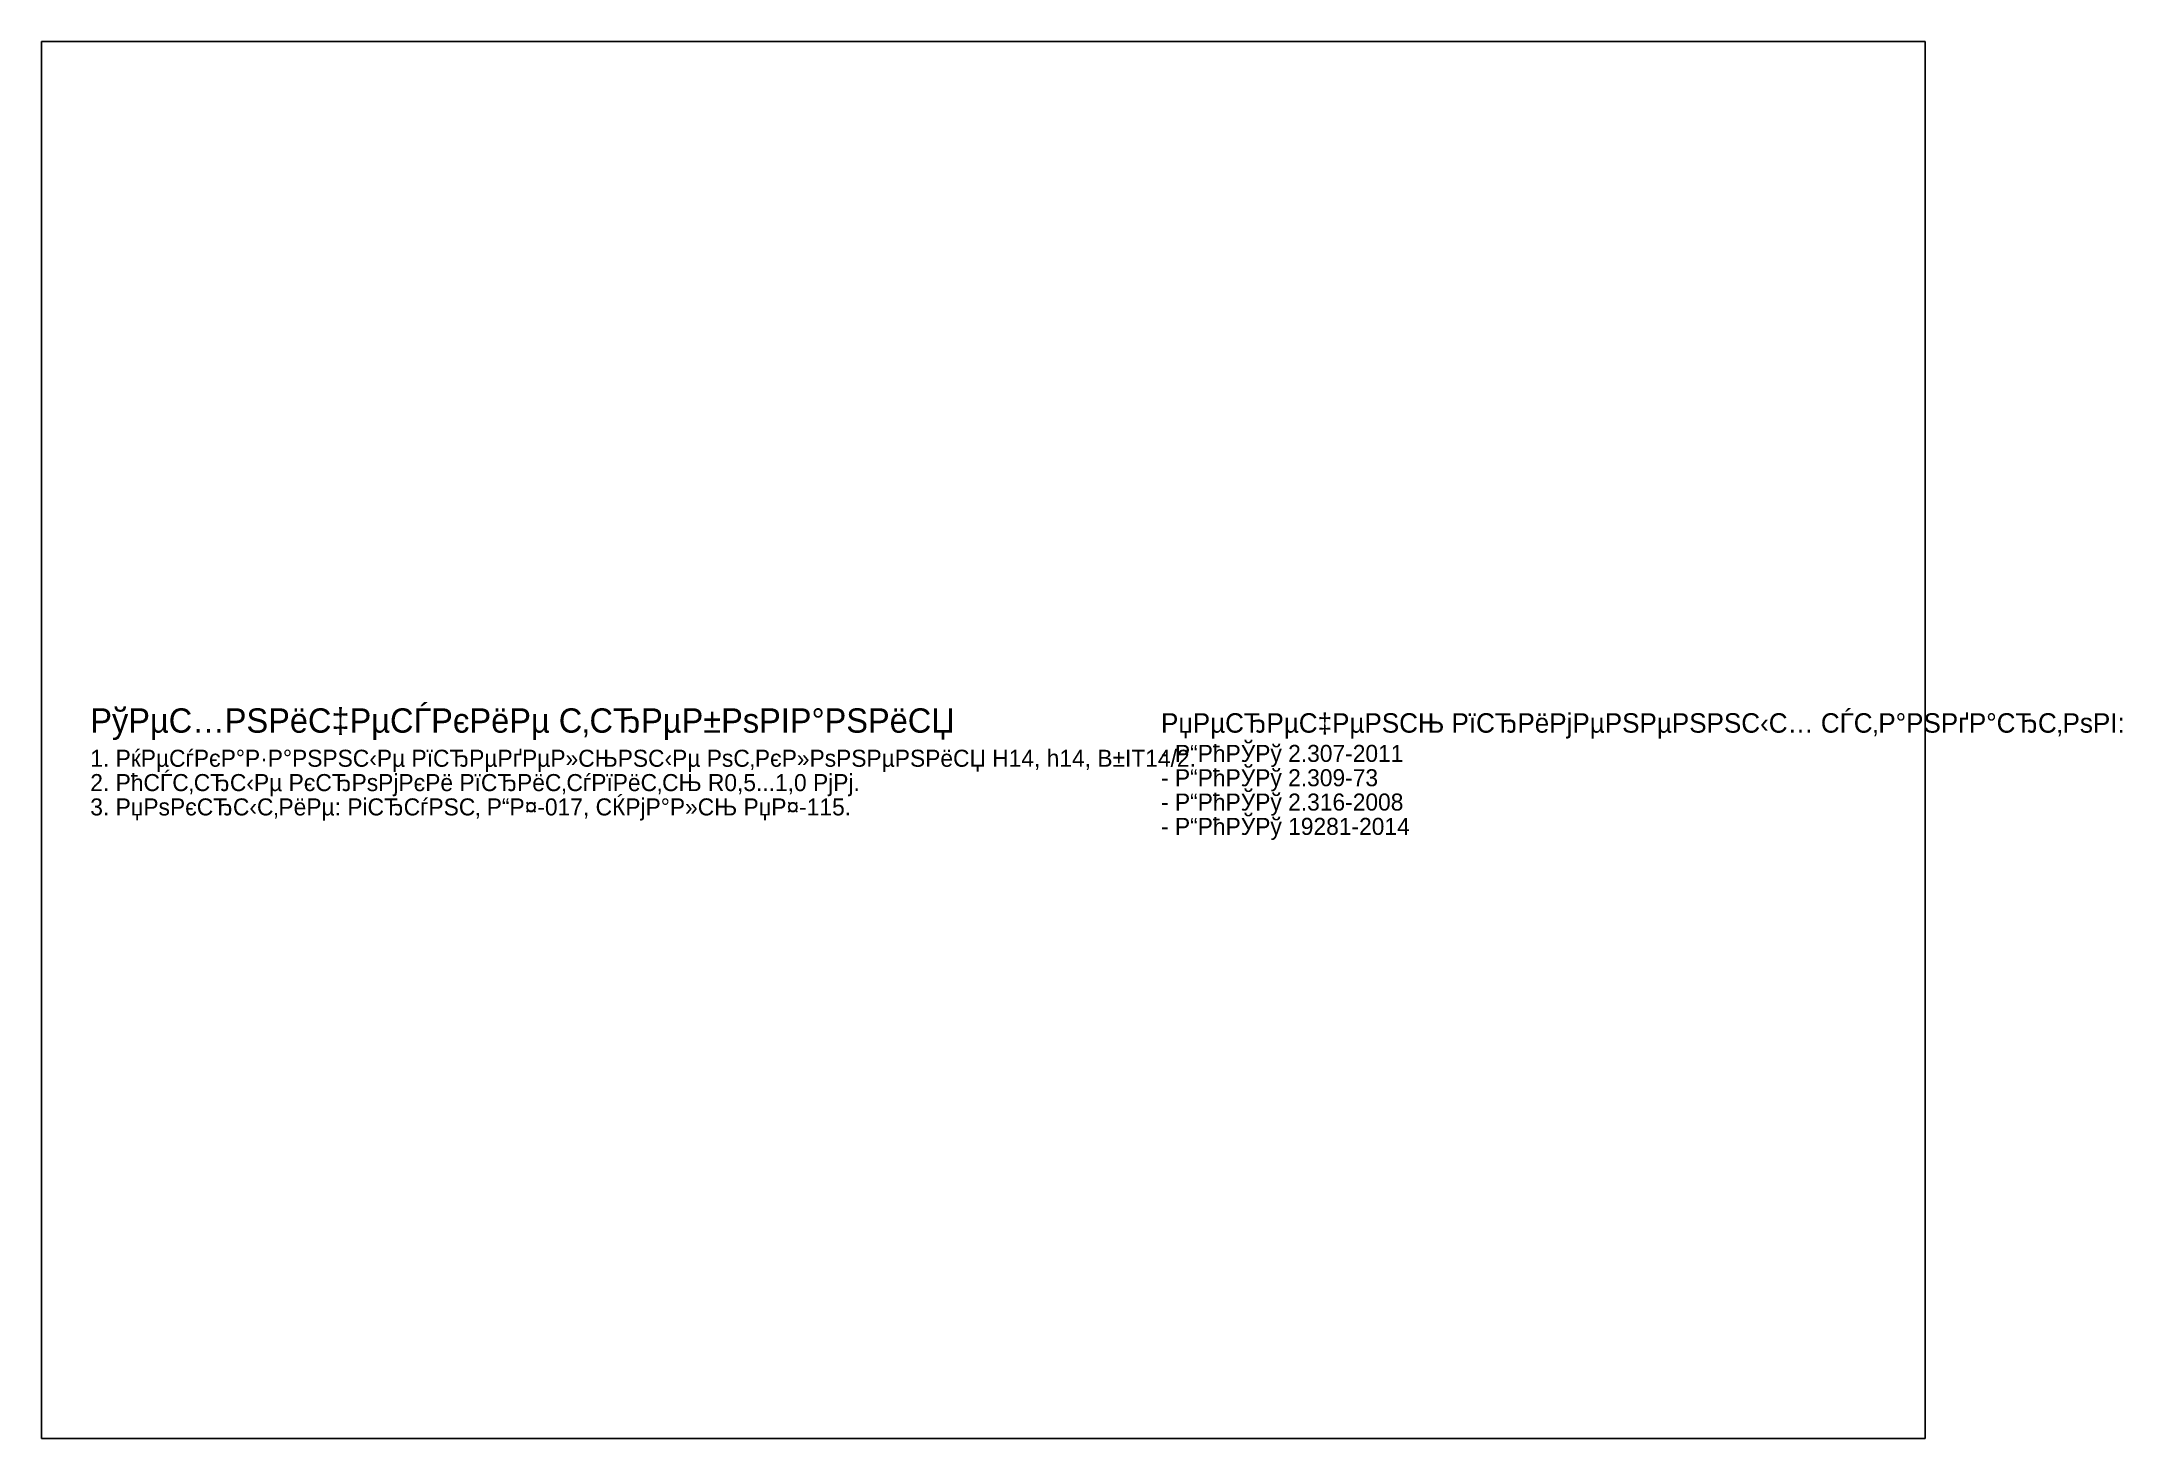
# Model space of a CAD drawing. Extents: x 20 to 448, y 5 to 292.
import ezdxf

# ---------------------------------------------------------------- set-up
doc = ezdxf.new("R2010")
doc.units = 0
doc.layers.get('0').update_dxf_attribs({"linetype": 'CONTINUOUS'})
doc.layers.add('TEXT', color=3, linetype='CONTINUOUS')

msp = doc.modelspace()

# ---------------------------------------------------------------- linework, layer by layer
for p, q in [((20, 5), (20, 292)), ((20, 292), (407, 292)), ((407, 5), (407, 292)), ((20, 5), (407, 5))]:
    msp.add_line(p, q)

# ---------------------------------------------------------------- texts
at = {"layer": 'TEXT'}
for s, height, p in [('РўРµС…РЅРёС‡РµСЃРєРёРµ С‚СЂРµР±РѕРІР°РЅРёСЏ', 5, (30, 150)), ('РџРµСЂРµС‡РµРЅСЊ РїСЂРёРјРµРЅРµРЅРЅС‹С… СЃС‚Р°РЅРґР°СЂС‚РѕРІ:', 4, (250, 150)), ('1. РќРµСѓРєР°Р·Р°РЅРЅС‹Рµ РїСЂРµРґРµР»СЊРЅС‹Рµ РѕС‚РєР»РѕРЅРµРЅРёСЏ H14, h14, В±IT14/2.', 3.5, (30, 143)), ('- Р“РћРЎРў 2.307-2011', 3.5, (250, 144)), ('2. РћСЃС‚СЂС‹Рµ РєСЂРѕРјРєРё РїСЂРёС‚СѓРїРёС‚СЊ R0,5...1,0 РјРј.', 3.5, (30, 138)), ('- Р“РћРЎРў 2.309-73', 3.5, (250, 139)), ('3. РџРѕРєСЂС‹С‚РёРµ: РіСЂСѓРЅС‚ Р“Р¤-017, СЌРјР°Р»СЊ РџР¤-115.', 3.5, (30, 133)), ('- Р“РћРЎРў 2.316-2008', 3.5, (250, 134)), ('- Р“РћРЎРў 19281-2014', 3.5, (250, 129))]:
    msp.add_text(s, height=height, dxfattribs=at).set_placement(p)

doc.saveas('drawing.dxf')
